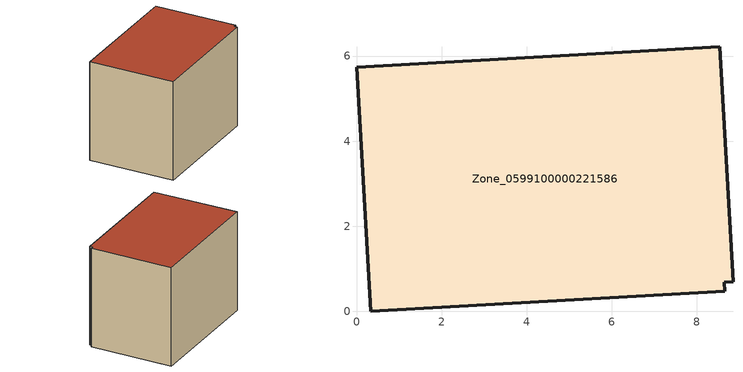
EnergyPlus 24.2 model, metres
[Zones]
Zone_0599100000221586
 floor ground (C_G): 8.85,0.7 8.64,0.69 8.65,0.47 0.33,0 0,5.74 8.54,6.22 z0
 wall outside (C_F): 8.85,0.7 8.54,6.22 0,5.74 0.33,0 8.65,0.47 8.64,0.69 8.85,0.7 z0:6.7
 roof outside (C_R): 8.64,0.69 8.85,0.7 8.54,6.22 0,5.74 0.33,0 8.65,0.47 z6.7
[BUILDING]
Pand.0599100000221586: North Axis=0; Terrain=City; Loads Convergence Tolerance Value=0.04; Temperature Convergence Tolerance Value=0.4; Solar Distribution=FullExterior; Maximum Number of Warmup Days=25; Minimum Number of Warmup Days=1
[Site:Location]
Rotterdam.The.Hague.AP_ZH_NLD Design_Conditions: Latitude=51.96; Longitude=4.45; Time Zone=1; Elevation=-4.5
[SITE:GROUNDTEMPERATURE:BUILDINGSURFACE]
18, 18, 18, 18, 18, 18, 18, 18, 18, 18, 18, 18
[MATERIAL] Thermal Absorptance=0.9; Solar Absorptance=0.7; Visible Absorptance=0.7
Name | Roughness | Thickness | Conductivity | Density | Specific Heat
G.TC.1946 | MediumSmooth | 0.15 | 1 | 540 | 1210
F.TC.1946 | Rough | 0.3 | 0.857143 | 1920 | 840
R.TC.1946 | MediumRough | 0.2 | 0.909091 | 1500 | 1000
[CONSTRUCTION]
C_G: G.TC.1946
C_F: F.TC.1946
C_R: R.TC.1946
[ZONE]
Zone_0599100000221586: Type=1; Multiplier=1; Ceiling Height=Autocalculate; Volume=Autocalculate; Floor Area=autocalculate; Part of Total Floor Area=Yes
[ZONEINFILTRATION:DESIGNFLOWRATE]
Infil_Zone_0599100000221586: Zone or ZoneList or Space or SpaceList=Zone_0599100000221586; Schedule=AlwaysOn; Design Flow Rate Calculation Method=Flow/Area; Flow Rate per Floor Area=0.003; Constant Term Coefficient=1; Temperature Term Coefficient=0; Velocity Term Coefficient=0; Velocity Squared Term Coefficient=0
[HVACTEMPLATE:ZONE:IDEALLOADSAIRSYSTEM]
Zone_0599100000221586: Maximum Heating Supply Air Temperature=50; Minimum Cooling Supply Air Temperature=13; Maximum Heating Supply Air Humidity Ratio=0.0156; Minimum Cooling Supply Air Humidity Ratio=0.0077; Heating Limit=NoLimit; Cooling Limit=NoLimit; Dehumidification Control Type=ConstantSensibleHeatRatio; Cooling Sensible Heat Ratio=0.7; Dehumidification Setpoint=60; Humidification Control Type=None; Humidification Setpoint=30; Outdoor Air Method=None; Outdoor Air Flow Rate per Person=0.00944; Outdoor Air Flow Rate per Zone Floor Area=0; Outdoor Air Flow Rate per Zone=0; Demand Controlled Ventilation Type=None; Outdoor Air Economizer Type=NoEconomizer; Heat Recovery Type=None; Sensible Heat Recovery Effectiveness=0.7; Latent Heat Recovery Effectiveness=0.65
[ZONECONTROL:THERMOSTAT]
ThermostatControl_Zone_0599100000221586: Zone or ZoneList=Zone_0599100000221586; Control Type Schedule=DualSetpointControlType; Control 1=Thermostat_Zone_0599100000221586; Temperature Difference Between Cutout And Setpoint=0
[THERMOSTATSETPOINT:DUALSETPOINT]
Thermostat_Zone_0599100000221586: Heating Setpoint Temperature Schedule=HeatingSetpoint_Zone_0599100000221586; Cooling Setpoint Temperature Schedule=CoolingSetpoint_Zone_0599100000221586
[SCHEDULE:COMPACT]
HeatingSetpoint_Zone_0599100000221586: Through: 12/31, For: AllDays, Until: 24:00, 21
CoolingSetpoint_Zone_0599100000221586: Through: 12/31, For: AllDays, Until: 24:00, 24
DualSetpointControlType: Through: 12/31, For: AllDays, Until: 24:00, 4
AlwaysOn: Through: 12/31, For: AllDays, Until: 24:00, 1
